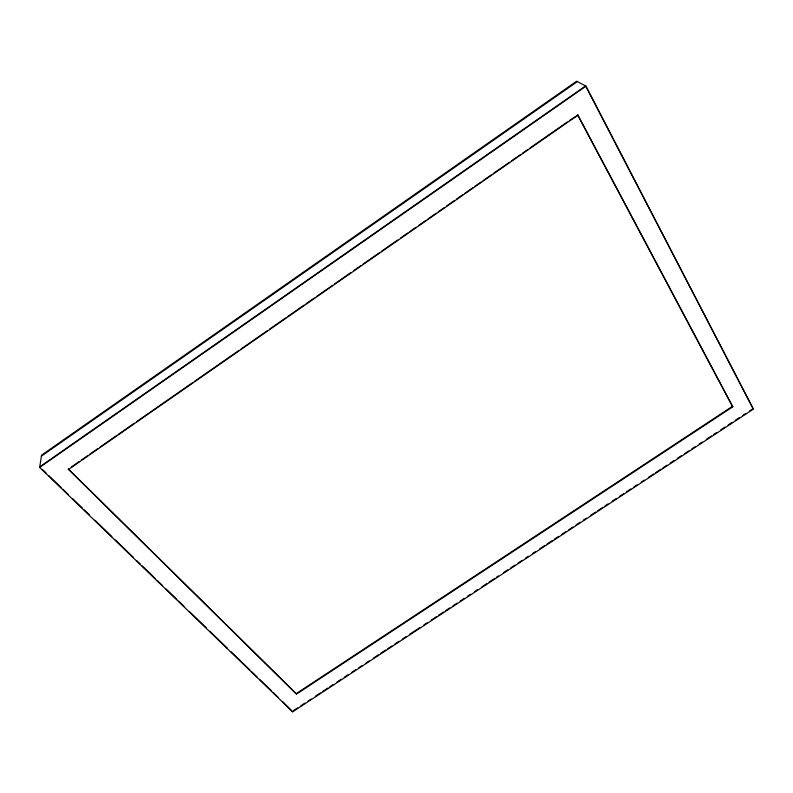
<?xml version="1.0" encoding="UTF-8"?>
<svg xmlns="http://www.w3.org/2000/svg" width="793" height="793" viewBox="0 0 793 793"><rect width="100%" height="100%" fill="white"/><g stroke="black" fill="none" stroke-linecap="round" stroke-linejoin="round"><path stroke-width="1.19" d="M296.523 694.073L68.367 469.129L296.523 694.073L732.831 406.769L577.938 115.124L569.433 120.556M39.65 467.384L41.563 455.172L576.67 81.183L585.968 86.15L753.35 409.129L292.667 711.817L39.65 467.384L585.968 86.15M41.405 456.144L577.403 81.58M39.729 466.879L585.591 85.941L753.35 409.129M71.41 467.008L79.538 461.348M81.58 459.94L87.676 455.697M89.708 454.28L97.836 448.62M99.868 447.212L116.135 435.902M118.167 434.485L134.423 423.175M136.455 421.757L192.362 382.87M194.394 381.453L239.109 350.347M241.141 348.93L267.568 330.552M269.6 329.135L285.867 317.824M287.899 316.407L304.155 305.097M306.197 303.679L314.325 298.019M316.357 296.612L332.614 285.302M334.646 283.884L350.912 272.574M353.965 270.453L361.073 265.496M363.105 264.089L379.371 252.769M381.403 251.361L397.67 240.051M400.713 237.93L407.83 232.973M409.862 231.566L415.958 227.323M419.011 225.202L426.128 220.246M428.161 218.838L436.289 213.178M438.321 211.761L444.417 207.518M446.449 206.111L454.577 200.451M456.619 199.033L462.716 194.791M464.748 193.383L472.876 187.723M474.908 186.315L481.004 182.073M483.036 180.655L491.174 174.995M493.206 173.588L509.463 162.268M511.495 160.86L520.644 154.496M522.676 153.079L527.761 149.54M529.793 148.132L567.401 121.973M68.307 469.634L577.938 115.124M296.423 693.498L732.405 406.373L732.831 406.769M293.598 710.548L297.732 707.832M300.844 705.79L304.978 703.074M308.08 701.032L311.183 699M315.327 696.274L320.491 692.874M322.563 691.516L327.737 688.116M329.809 686.758L332.911 684.716M337.045 682L341.188 679.284M344.291 677.242L348.424 674.526M351.527 672.484L355.67 669.768M358.773 667.726L361.876 665.684M366.009 662.968L369.112 660.926M373.255 658.21L378.43 654.81M380.491 653.452L385.666 650.052M387.737 648.694L391.871 645.978M394.983 643.936L399.117 641.21M402.22 639.178L406.363 636.452M409.466 634.42L419.804 627.62M423.948 624.904L427.05 622.862M431.184 620.146L436.358 616.746M438.43 615.388L443.604 611.988M445.666 610.63L449.809 607.904M452.912 605.862L457.046 603.146M460.148 601.104L464.292 598.388M467.394 596.346L470.497 594.314M474.64 591.588L477.743 589.556M481.876 586.83L487.051 583.43M489.122 582.072L494.287 578.672M496.359 577.314L498.43 575.956M503.605 572.556L507.738 569.84M510.841 567.798L514.984 565.082M518.087 563.04L522.22 560.324M525.323 558.282L528.425 556.24M532.569 553.524L535.671 551.482M539.805 548.766L544.979 545.366M547.051 544.008L552.225 540.608M554.297 539.25L558.431 536.534M561.533 534.492L565.677 531.776M568.779 529.734L572.913 527.008M576.015 524.976L580.159 522.25M583.261 520.218L586.364 518.176M590.498 515.46L595.672 512.06M597.744 510.702L602.918 507.302M604.98 505.944L608.082 503.902M612.226 501.186L616.359 498.46M619.462 496.428L623.605 493.702M626.708 491.66L630.841 488.944M633.944 486.902L637.057 484.87M641.19 482.144L644.293 480.112M648.436 477.386L653.601 473.986M655.672 472.628L660.847 469.228M662.918 467.87L667.052 465.154M670.154 463.112L674.298 460.396M677.4 458.354L681.534 455.638M684.637 453.596L688.78 450.88M691.883 448.838L694.985 446.796M699.119 444.08L702.221 442.038M706.365 439.322L711.539 435.922M713.601 434.564L716.713 432.522M720.847 429.806L724.98 427.09M728.093 425.048L732.226 422.332M735.329 420.29L739.472 417.574M742.575 415.532L745.678 413.49M749.811 410.774L752.914 408.732M42.396 469.456L45.964 472.906M48.631 475.483L61.091 487.526M62.875 489.251L68.218 494.416M72.669 498.718L82.462 508.174M84.246 509.899L89.579 515.063M94.922 520.228L111.843 536.574M115.401 540.013L133.204 557.221M136.763 560.661L140.331 564.101M142.106 565.825L155.468 578.731M157.242 580.446L162.585 585.611M166.143 589.05L176.829 599.379M178.613 601.104L183.956 606.258M189.289 611.423L206.21 627.769M209.768 631.218L227.571 648.426M231.14 651.866L249.835 669.936M251.609 671.651L256.952 676.816M259.628 679.393L271.196 690.584M272.98 692.299L278.323 697.463M282.774 701.765L292.667 711.817M577.562 114.896L732.405 406.373"/></g></svg>
